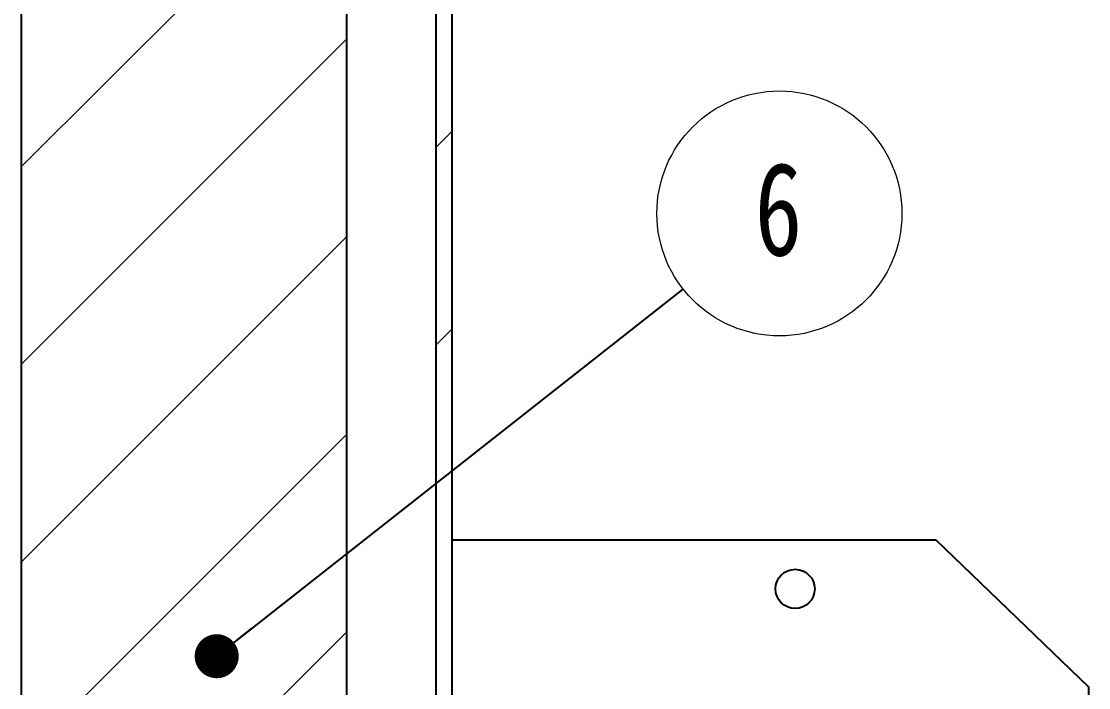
# Model space of a CAD drawing. Header units: millimetres. Extents: x 2 to 418, y 2 to 295.
# Drawn here: x 124.6 to 148.84, y 216.04 to 231.18 of the extents above; entities that cross this region are included whole.
import ezdxf

# ---------------------------------------------------------------- set-up
doc = ezdxf.new("R2010")
doc.units = ezdxf.units.MM
doc.styles.add('SLDTEXTSTYLE0', font='TXT', dxfattribs={"width": 0.75})
doc.dimstyles.new('SLDDIMSTYLE3', dxfattribs={"dimtxt": 0.18, "dimasz": 1, "dimexe": 0, "dimexo": 0.0625, "dimgap": 0, "dimtad": 0, "dimtih": 1, "dimtoh": 1, "dimdec": 0, "dimrnd": 1e-09, "dimzin": 0, "dimdsep": 46, "dimtxsty": 'Standard', "dimblk1": 'DOT', "dimblk2": 'DOT', "dimsah": 1, "dimcen": 0.09, "dimadec": 0, "dimazin": 0, "dimtfac": 1, "dimtdec": 0, "dimtofl": 0, "dimtmove": 0, "dimatfit": 3, "dimldrblk": 'DOT', "dimfxl": 1, "dimfrac": 2, "dimtolj": 1, "dimtzin": 0, "dimarcsym": 0})

# ---------------------------------------------------------------- blocks, each defined once
blk = doc.blocks.new('SW_NOTE_6')
at = {"color": 0, "linetype": 'Continuous', "lineweight": 0}
blk.add_circle((2.186, 1.721), 2.782, dxfattribs=at)
at = {"color": 0, "linetype": 'Continuous', "lineweight": 0, "insert": (2.165, 2.882), "char_height": 2.117, "attachment_point": 2, "style": 'SLDTEXTSTYLE0'}
blk.add_mtext('6', dxfattribs=at)
blk = doc.blocks.new('_DOT')
at = {"color": 0, "linetype": 'ByBlock', "lineweight": -2}
blk.add_line((-0.5, 0), (-1, 0), dxfattribs=at)
at = {"color": 0, "linetype": 'ByBlock', "const_width": 0.5}
blk.add_lwpolyline([(-0.25, 0, 1), (0.25, 0, 1)], format="xyb", close=True, dxfattribs=at)

msp = doc.modelspace()

# ---------------------------------------------------------------- hatches: boundary and pattern name
at = {"linetype": 'Continuous', "lineweight": 18}
h = msp.add_hatch(dxfattribs=at)
h.set_pattern_fill('ANSI32', style=0)
h.paths.add_polyline_path([(134.3801, 205.3925), (134.3801, 262.0036), (134.019, 262.0036), (134.019, 205.3925)], flags=0)
h = msp.add_hatch(dxfattribs=at)
h.set_pattern_fill('ANSI31', style=0)
edge = h.paths.add_edge_path(flags=0)
edge.add_line((126.5262, 259.8887), (126.5262, 258.4407))
edge.add_line((126.5262, 258.4407), (124.6013, 258.4407))
edge.add_line((124.6013, 258.4407), (124.6013, 197.3296))
edge.add_line((124.6013, 197.3296), (126.3495, 197.3296))
edge.add_line((126.3495, 197.3296), (126.3495, 138.2884))
edge.add_line((126.3495, 138.2884), (126.5262, 138.2884))
edge.add_line((126.5262, 138.2884), (126.5262, 136.8404))
edge.add_line((126.5262, 136.8404), (127.149, 136.3719))
edge.add_ellipse((128.2939, 137.1329), major_axis=(-1.5713, 0), ratio=0.7071068, start_angle=43.22853, end_angle=67.97778)
edge.add_line((127.7047, 136.1029), (127.7047, 137.1273))
edge.add_spline(control_points=[(127.7047, 137.1273), (127.7046, 137.1311), (127.7046, 137.1348), (127.7047, 137.1385)], knot_values=[0, 0, 0, 0, 1, 1, 1, 1], weights=[1, 1, 1, 1], degree=3, periodic=0)
edge.add_line((127.7047, 137.1385), (127.7047, 138.2884))
edge.add_line((127.7047, 138.2884), (128.8832, 138.2884))
edge.add_line((128.8832, 138.2884), (128.8832, 136.1029))
edge.add_ellipse((128.2939, 137.1329), major_axis=(1.5713, 0), ratio=0.7071068, start_angle=292.02641, end_angle=316.77147)
edge.add_line((129.4388, 136.3719), (130.0617, 136.8405))
edge.add_line((130.0617, 136.8405), (130.0617, 138.2884))
edge.add_line((130.0617, 138.2884), (130.2384, 138.2884))
edge.add_line((130.2384, 138.2884), (130.2384, 197.3296))
edge.add_line((130.2384, 197.3296), (131.9866, 197.3296))
edge.add_line((131.9866, 197.3296), (131.9866, 258.4407))
edge.add_line((131.9866, 258.4407), (130.0617, 258.4407))
edge.add_line((130.0617, 258.4407), (130.0617, 259.8886))
edge.add_line((130.0617, 259.8886), (129.4388, 260.3572))
edge.add_ellipse((128.2939, 259.5962), major_axis=(1.5713, 0), ratio=0.7071068, start_angle=43.22853, end_angle=67.97359)
edge.add_line((128.8832, 260.6262), (128.8832, 258.4407))
edge.add_line((128.8832, 258.4407), (127.7047, 258.4407))
edge.add_line((127.7047, 258.4407), (127.7047, 259.5906))
edge.add_spline(control_points=[(127.7047, 259.5906), (127.7047, 259.5943), (127.7047, 259.598), (127.7047, 259.6018)], knot_values=[0, 0, 0, 0, 1, 1, 1, 1], weights=[1, 1, 1, 1], degree=3, periodic=0)
edge.add_line((127.7047, 259.6018), (127.7047, 260.6262))
edge.add_ellipse((128.2939, 259.5962), major_axis=(-1.5713, 0), ratio=0.7071068, start_angle=292.02222, end_angle=316.77147)
edge.add_line((127.149, 260.3572), (126.5262, 259.8887))

# ---------------------------------------------------------------- linework, layer by layer
at = {"color": 7, "linetype": 'Continuous', "lineweight": 25}
for p, q in [((134.019, 262.0036), (134.019, 205.3925)), ((134.3801, 262.0036), (134.3801, 205.3925)), ((124.6013, 197.3296), (124.6013, 258.4407)), ((131.9866, 258.4407), (131.9866, 197.3296)), ((131.9866, 258.4407), (131.9866, 197.3296)), ((134.3801, 219.3925), (145.3716, 219.3925)), ((145.3716, 219.3925), (148.8439, 216.0591)), ((148.8439, 216.0591), (148.8439, 215.5036))]:
    msp.add_line(p, q, dxfattribs=at)
msp.add_circle((142.1772, 218.2814), 0.4444, dxfattribs=at)

# ---------------------------------------------------------------- block references
at = {"color": 7, "linetype": 'Continuous', "lineweight": 0}
msp.add_blockref('SW_NOTE_6', (139.6336, 225.0916), dxfattribs=at)

# ---------------------------------------------------------------- leaders
msp.add_leader([(129.0388, 216.7514), (139.6336, 225.0916)], dimstyle='SLDDIMSTYLE3', dxfattribs=at)

doc.saveas('drawing.dxf')
